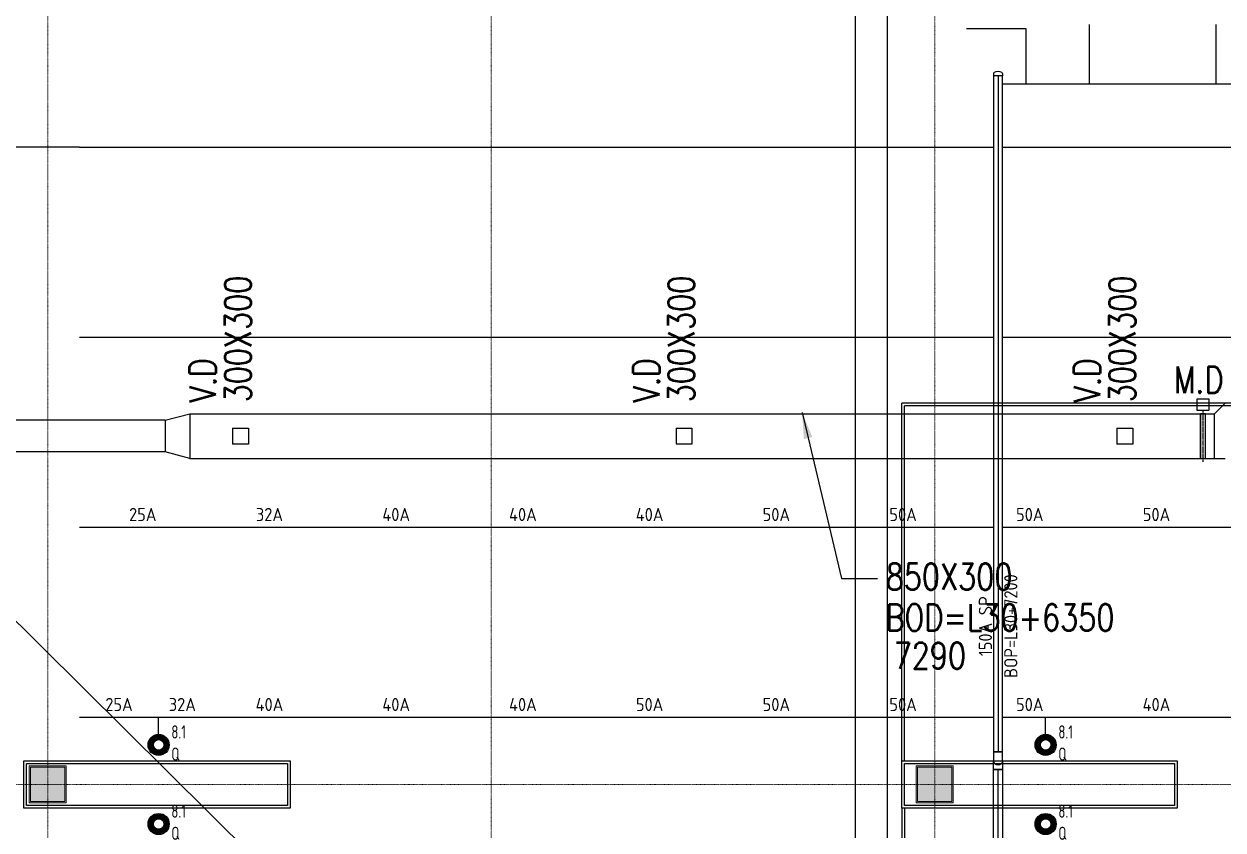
# Model space of a CAD drawing. Extents: x -32000 to 416743, y -254124 to 144214.
# Drawn here: x 209550 to 232260, y 29136 to 44410 of the extents above; entities that cross this region are included whole.
import ezdxf
from ezdxf.enums import TextEntityAlignment as Align

# ---------------------------------------------------------------- set-up
doc = ezdxf.new("R2010")
doc.units = 0
doc.header["$LTSCALE"] = 10
for name, pattern in [('H12PL4$0$JJP_三點線', [0.9, 0.3, -0.15, 0, -0.15, 0, -0.15, 0, -0.15]), ('X-F2-L30-FS-PIPE$0$CENTER2', [1.125, 0.75, -0.125, 0.125, -0.125]), ('XFM1D40$0$HIDDEN2', [0.1875, 0.125, -0.0625]), ('XFM7P40ICA$0$H12PL4$0$JJP_三點線', [0.9, 0.3, -0.15, 0, -0.15, 0, -0.15, 0, -0.15])]:
    doc.linetypes.add(name, pattern=pattern)
for name, color, linetype in [('H12PL4$0$A-OBJE-2D', 252, 'Continuous'), ('H12PL4$0$S-COL', 252, 'Continuous'), ('H12PL4$0$S-GRID', 252, 'Continuous'), ('X-F2-L30-E-CT-LV-50K$0$E-CBL-EQPM', 230, 'Continuous'), ('X-F2-L30-FS-PIPE$0$F-SK-CEN', 1, 'X-F2-L30-FS-PIPE$0$CENTER2'), ('X-F2-L30-FS-PIPE$0$F-SK-LINE2', 2, 'Continuous'), ('X-F2-L30-FS-PIPE$0$F-SK-LINE3', 100, 'Continuous'), ('X-F2-L30-FS-PIPE$0$F-SK-LINE4', 140, 'Continuous'), ('X-F2-L30-FS-PIPE$0$F-SK-TXT', 250, 'Continuous'), ('X-F2-L30-FS-PIPE$0$F-SK-UP-QR-T68-K8.1', 40, 'Continuous'), ('XFDP30$0$A-W-P1S (50K)', 2, 'Continuous'), ('XFDP30$0$A-W-P1S (8K)', 2, 'Continuous'), ('XFDP30$0$A-W-P2D (8K於 50K時拆除)', 2, 'Continuous'), ('XFM1D40$0$M-CWTR-TEXT', 250, 'Continuous'), ('XFM1D40$0$M-HVAC-CMDUCT', 150, 'Continuous'), ('XFM1D40$0$M-HVAC-DAPR', 3, 'Continuous'), ('XFM1D40$0$M-PIPE-TEXT-ARROR', 250, 'Continuous'), ('XFM7P40ICA$0$H12PL4$0$Hattch', 252, 'Continuous'), ('XFM7P40ICA$0$H12PL4$0$L40_19_STEEL2', 252, 'Continuous'), ('XFM7P40ICA$0$H12PL4$0$S-COL', 252, 'Continuous'), ('XFM7P40ICA$0$H12PL4$0$S-GRID', 252, 'Continuous')]:
    doc.layers.add(name, color=color, linetype=linetype)
doc.styles.add('X-F2-L30-FS-PIPE$0$aa-txt', font='isocp.shx', dxfattribs={"bigfont": 'chineset.shx'})
doc.styles.add('XFM1D40$0$12P7-XCM2P10$0$AA-TXT', font='simplex.shx', dxfattribs={"bigfont": 'china.shx'})
doc.styles.add('XFM1D40$0$STANDARD', font='SIMPLEX', dxfattribs={"bigfont": 'BIGFONT'})
doc.dimstyles.new('XFM1D40$0$Standard', dxfattribs={"dimtxt": 0.18, "dimasz": 0.18, "dimexe": 0.18, "dimexo": 0.0625, "dimgap": 0.09, "dimtad": 0, "dimtih": 1, "dimtoh": 1, "dimdec": 4, "dimzin": 0, "dimdsep": 46, "dimtxsty": 'XFM1D40$0$STANDARD', "dimcen": 0.09, "dimadec": 0, "dimazin": 0, "dimtfac": 1, "dimtdec": 4, "dimtofl": 0, "dimtmove": 0, "dimatfit": 3, "dimfxl": 1, "dimtolj": 1, "dimtzin": 0, "dimarcsym": 0})

# ---------------------------------------------------------------- blocks, each defined once
blk = doc.blocks.new('H12PL4')
at = {"layer": 'H12PL4$0$A-OBJE-2D', "lineweight": 0}
blk.add_line((243100, -350), (151700, 90350), dxfattribs=at)
at = {"layer": 'H12PL4$0$S-COL', "lineweight": 0, "flags": 128}
for points in [[(209650, 29650), (210350, 29650), (210350, 30350), (209650, 30350)], [(226450, 29650), (227150, 29650), (227150, 30350), (226450, 30350)]]:
    blk.add_lwpolyline(points, close=True, dxfattribs=at)
at = {"layer": 'H12PL4$0$S-GRID', "linetype": 'H12PL4$0$JJP_三點線', "lineweight": 0}
for p, q in [((210000, 128250), (210000, -28000)), ((218400, 128250), (218400, -28000)), ((226800, 128250), (226800, -28000)), ((-29000, 30000), (289600, 30000))]:
    blk.add_line(p, q, dxfattribs=at)
blk = doc.blocks.new('XFM1D40$0$H-PD')
at = {"layer": 'XFM1D40$0$M-HVAC-DAPR', "ltscale": 0.5}
blk.add_lwpolyline([(-5.5, 11.1), (-5.5, 0), (5.5, 0), (5.5, 11.1)], close=True, dxfattribs=at)
blk = doc.blocks.new('XFDP30')
at = {"layer": 'XFDP30$0$A-W-P1S (50K)'}
for points in [[(209550, 30450), (214590, 30450), (214590, 29550), (209550, 29550)], [(209600, 30400), (214540, 30400), (214540, 29600), (209600, 29600)]]:
    blk.add_lwpolyline(points, close=True, dxfattribs=at)
at = {"layer": 'XFDP30$0$A-W-P1S (8K)'}
for points in [[(226175, 30450), (231390, 30450), (231390, 29550), (226175, 29550)], [(226225, 30400), (231340, 30400), (231340, 29600), (226225, 29600)]]:
    blk.add_lwpolyline(points, close=True, dxfattribs=at)
at = {"layer": 'XFDP30$0$A-W-P2D (8K於 50K時拆除)'}
for p, q in [((239840, 37225), (226175, 37225)), ((226175, 30450), (226175, 37225)), ((239840, 37175), (226225, 37175)), ((226225, 30450), (226225, 37175)), ((226175, 29550), (226175, 28825)), ((226225, 29550), (226225, 28775))]:
    blk.add_line(p, q, dxfattribs=at)
blk = doc.blocks.new('X-F2-L30-E-CT-LV-50K')
at = {"layer": 'X-F2-L30-E-CT-LV-50K$0$E-CBL-EQPM'}
blk.add_lwpolyline([(225300, 18675), (225300, 67725), (225900, 67725), (225900, 18675)], close=True, dxfattribs=at)
blk = doc.blocks.new('XFM7P40ICA$0$H12PL4')
at = {"layer": 'XFM7P40ICA$0$H12PL4$0$Hattch', "linetype": 'Continuous', "lineweight": 0}
for points in [[(209650, 29650), (210350, 29650), (210350, 30350), (209650, 30350)], [(226450, 29650), (227150, 29650), (227150, 30350), (226450, 30350)]]:
    blk.add_hatch(color=256, dxfattribs=at).paths.add_polyline_path(points)
at = {"layer": 'XFM7P40ICA$0$H12PL4$0$L40_19_STEEL2', "lineweight": 0, "flags": 128}
for points in [[(209650, 29650), (209650, 30350), (210350, 30350), (210350, 29650)], [(209675, 29675), (209675, 30325), (210325, 30325), (210325, 29675)], [(226450, 29650), (226450, 30350), (227150, 30350), (227150, 29650)], [(226475, 29675), (226475, 30325), (227125, 30325), (227125, 29675)]]:
    blk.add_lwpolyline(points, close=True, dxfattribs=at)
at = {"layer": 'XFM7P40ICA$0$H12PL4$0$S-COL', "lineweight": 0, "flags": 128}
for points in [[(209650, 29650), (210350, 29650), (210350, 30350), (209650, 30350)], [(226450, 29650), (227150, 29650), (227150, 30350), (226450, 30350)]]:
    blk.add_lwpolyline(points, close=True, dxfattribs=at)
at = {"layer": 'XFM7P40ICA$0$H12PL4$0$S-GRID', "linetype": 'XFM7P40ICA$0$H12PL4$0$JJP_三點線', "lineweight": 0}
for p, q in [((210000, 128250), (210000, -28000)), ((218400, 128250), (218400, -28000)), ((226800, 128250), (226800, -28000)), ((-29000, 30000), (289600, 30000))]:
    blk.add_line(p, q, dxfattribs=at)
blk = doc.blocks.new('XFM7P40ICA')
blk.add_blockref('XFM7P40ICA$0$H12PL4', (0, 0))
blk = doc.blocks.new('X-F2-L30-FS-PIPE$0$FS02-Q-81')
at = {"const_width": 0.5}
blk.add_lwpolyline([(-0.75, 0, 1), (0.75, 0, 1)], format="xyb", close=True, dxfattribs=at)
for radius in [1, 0.5]:
    blk.add_circle((0, 0), radius)
at = {"style": 'X-F2-L30-FS-PIPE$0$aa-txt', "width": 0.8}
for s, p in [('8.1', (1.2, 0.6)), ('Q', (1.2, -1.5))]:
    blk.add_text(s, height=1.25, dxfattribs=at).set_placement(p)
blk = doc.blocks.new('X-F2-L30-FS-PIPE$0$CA-6')
for p, q in [((8.4, 0), (-8.4, 0)), ((-8.4, -4.3), (-8.4, 0)), ((8.4, -4.3), (8.4, 0))]:
    blk.add_line(p, q)
for centre, radius, start, end in [((-5.1, -4.3), 3.28, 180, 241.9431), ((0, 5.3), 14.2, 241.9431, 298.0569), ((5.1, -4.3), 3.28, 298.0569, 0)]:
    blk.add_arc(centre, radius, start, end)
blk = doc.blocks.new('X-F2-L30-FS-PIPE$0$150-SUS90-R')
for p, q in [((-168, 84), (0, 84)), ((0, 84), (0, -84)), ((0, -84), (-168, -84))]:
    blk.add_line(p, q)
blk.add_circle((0, 0), 2.5)
blk.add_arc((-168, 0), 84.1, 90, 270)
blk = doc.blocks.new('X-F2-L30-FS-PIPE')
at = {"layer": 'X-F2-L30-FS-PIPE$0$F-SK-CEN'}
for p, q in [((228000, 43425), (228000, 30618)), ((228000, 2418), (228000, 30282))]:
    blk.add_line(p, q, dxfattribs=at)
at = {"layer": 'X-F2-L30-FS-PIPE$0$F-SK-LINE2'}
blk.add_line((210600, 42075), (209100, 42075), dxfattribs=at)
at = {"layer": 'X-F2-L30-FS-PIPE$0$F-SK-LINE3'}
for p, q in [((227400, 44325), (228525, 44325)), ((228525, 44325), (228525, 43275)), ((229725, 44400), (229725, 43275)), ((232125, 44400), (232125, 43275)), ((228084, 43275), (239400, 43275)), ((210600, 42075), (227916, 42075)), ((228084, 42075), (239325, 42075)), ((210600, 38475), (227916, 38475)), ((228084, 38475), (239400, 38475)), ((210600, 34875), (227916, 34875)), ((228084, 34875), (241725, 34875)), ((210600, 31275), (227916, 31275)), ((212100, 30950), (212100, 31275)), ((228084, 31275), (241800, 31275)), ((228900, 30950), (228900, 31275))]:
    blk.add_line(p, q, dxfattribs=at)
at = {"layer": 'X-F2-L30-FS-PIPE$0$F-SK-LINE4'}
for points in [[(228084, 43425), (227916, 43425), (227916, 30618), (228084, 30618)], [(228084, 2418), (227916, 2418), (227916, 30282), (228084, 30282)]]:
    blk.add_lwpolyline(points, close=True, dxfattribs=at)
blk.add_lwpolyline([(228084, 30450), (228084, 30450), (228084, 30282), (227916, 30282), (227916, 30450)], dxfattribs=at)
at = {"layer": 'X-F2-L30-FS-PIPE$0$F-SK-LINE4', "xscale": -10, "yscale": 10, "zscale": 10, "rotation": 180}
blk.add_blockref('X-F2-L30-FS-PIPE$0$CA-6', (228000, 43425), dxfattribs=at)
at = {"layer": 'X-F2-L30-FS-PIPE$0$F-SK-LINE4', "xscale": -1, "rotation": 270}
blk.add_blockref('X-F2-L30-FS-PIPE$0$150-SUS90-R', (228000, 30618), dxfattribs=at)
at = {"layer": 'X-F2-L30-FS-PIPE$0$F-SK-UP-QR-T68-K8.1', "xscale": 200, "yscale": 200, "zscale": 200}
for p in [(212100, 30750), (228900, 30750), (212100, 29250), (228900, 29250)]:
    blk.add_blockref('X-F2-L30-FS-PIPE$0$FS02-Q-81', p, dxfattribs=at)
at = {"layer": 'X-F2-L30-FS-PIPE$0$F-SK-TXT', "style": 'X-F2-L30-FS-PIPE$0$aa-txt'}
for s, p in [('25A', (211800, 35115)), ('32A', (214200, 35115)), ('40A', (216600, 35115)), ('40A', (219000, 35115)), ('40A', (221400, 35115)), ('50A', (223800, 35115)), ('50A', (226200, 35115)), ('50A', (228600, 35115)), ('50A', (231000, 35115)), ('25A', (211350, 31515)), ('32A', (212550, 31515)), ('40A', (214200, 31515)), ('40A', (216600, 31515)), ('40A', (219000, 31515)), ('50A', (221400, 31515)), ('50A', (223800, 31515)), ('50A', (226200, 31515)), ('50A', (228600, 31515)), ('40A', (231000, 31515))]:
    blk.add_text(s, height=250, dxfattribs=at).set_placement(p, align=Align.MIDDLE)
for s, p in [('BOP=L30+7200', (228240, 33000)), ('150A SP', (227760, 33000))]:
    blk.add_text(s, height=250, rotation=90, dxfattribs=at).set_placement(p, align=Align.MIDDLE)
blk = doc.blocks.new('XFM1D40')
at = {"layer": 'XFM1D40$0$M-HVAC-CMDUCT'}
for p, q in [((212225.6, 36900), (212692.1, 37025)), ((212692.1, 37025), (232100, 37025)), ((212692.1, 37025), (212692.1, 36175)), ((231830.9, 36175), (231830.9, 37025)), ((232100, 37025), (232300, 37225)), ((232100, 36175), (232100, 37025)), ((212225.6, 36900), (179592.1, 36900)), ((212225.6, 36900), (212225.6, 36300)), ((213500, 36750), (213800, 36750)), ((213500, 36750), (213500, 36450)), ((213800, 36750), (213800, 36450)), ((221900, 36750), (222200, 36750)), ((221900, 36750), (221900, 36450)), ((222200, 36750), (222200, 36450)), ((230250, 36750), (230550, 36750)), ((230250, 36750), (230250, 36450)), ((230550, 36750), (230550, 36450)), ((213800, 36450), (213500, 36450)), ((222200, 36450), (221900, 36450)), ((230550, 36450), (230250, 36450)), ((212225.6, 36300), (179592.1, 36300)), ((212692.1, 36175), (212225.6, 36300)), ((212692.1, 36175), (232300, 36175))]:
    blk.add_line(p, q, dxfattribs=at)
at = {"layer": 'XFM1D40$0$M-HVAC-DAPR', "linetype": 'XFM1D40$0$HIDDEN2', "ltscale": 0.5}
blk.add_line((231880.9, 36115), (231880.9, 37085), dxfattribs=at)
at = {"layer": 'XFM1D40$0$M-HVAC-DAPR', "ltscale": 0.5}
blk.add_lwpolyline([(231930.9, 37025), (231830.9, 37025), (231830.9, 36175), (231930.9, 36175)], close=True, dxfattribs=at)
at = {"layer": 'XFM1D40$0$M-HVAC-DAPR', "ltscale": 0.5, "xscale": -20, "yscale": 20, "zscale": 20}
blk.add_blockref('XFM1D40$0$H-PD', (231880.9, 37085), dxfattribs=at)
at = {"layer": 'DEFPOINTS', "color": 2, "style": 'XFM1D40$0$12P7-XCM2P10$0$AA-TXT', "width": 0.8}
blk.add_text('7290', height=500, dxfattribs=at).set_placement((226021.5, 32440.8), align=Align.MIDDLE_LEFT)
at = {"layer": 'XFM1D40$0$M-CWTR-TEXT', "style": 'XFM1D40$0$12P7-XCM2P10$0$AA-TXT', "width": 0.8}
for s, p in [('300X300', (213601.1, 37240.2)), ('300X300', (222001.1, 37240.2)), ('300X300', (230351.1, 37240.2)), ('V.D', (212935.1, 37240.2)), ('V.D', (221335.1, 37240.2)), ('V.D', (229685.1, 37240.2))]:
    blk.add_text(s, height=500, rotation=90, dxfattribs=at).set_placement(p, align=Align.MIDDLE_LEFT)
for s, p in [('M.D', (231326.7, 37667.3)), ('850X300', (225871.5, 33936.8)), ('BOD=L30+6350', (225866.5, 33163.4))]:
    blk.add_text(s, height=500, dxfattribs=at).set_placement(p, align=Align.MIDDLE_LEFT)
at = {"layer": 'XFM1D40$0$M-PIPE-TEXT-ARROR'}
blk.add_leader([(224286.9, 37050), (225030.8, 33903.2), (225717, 33903.2)], dimstyle='XFM1D40$0$Standard', override={"dimasz": 500}, dxfattribs=at)

msp = doc.modelspace()

# ---------------------------------------------------------------- block references
for name in ['H12PL4', 'XFM7P40ICA', 'XFM1D40', 'XFDP30', 'X-F2-L30-E-CT-LV-50K', 'X-F2-L30-FS-PIPE']:
    msp.add_blockref(name, (0, 0))

doc.saveas('drawing.dxf')
